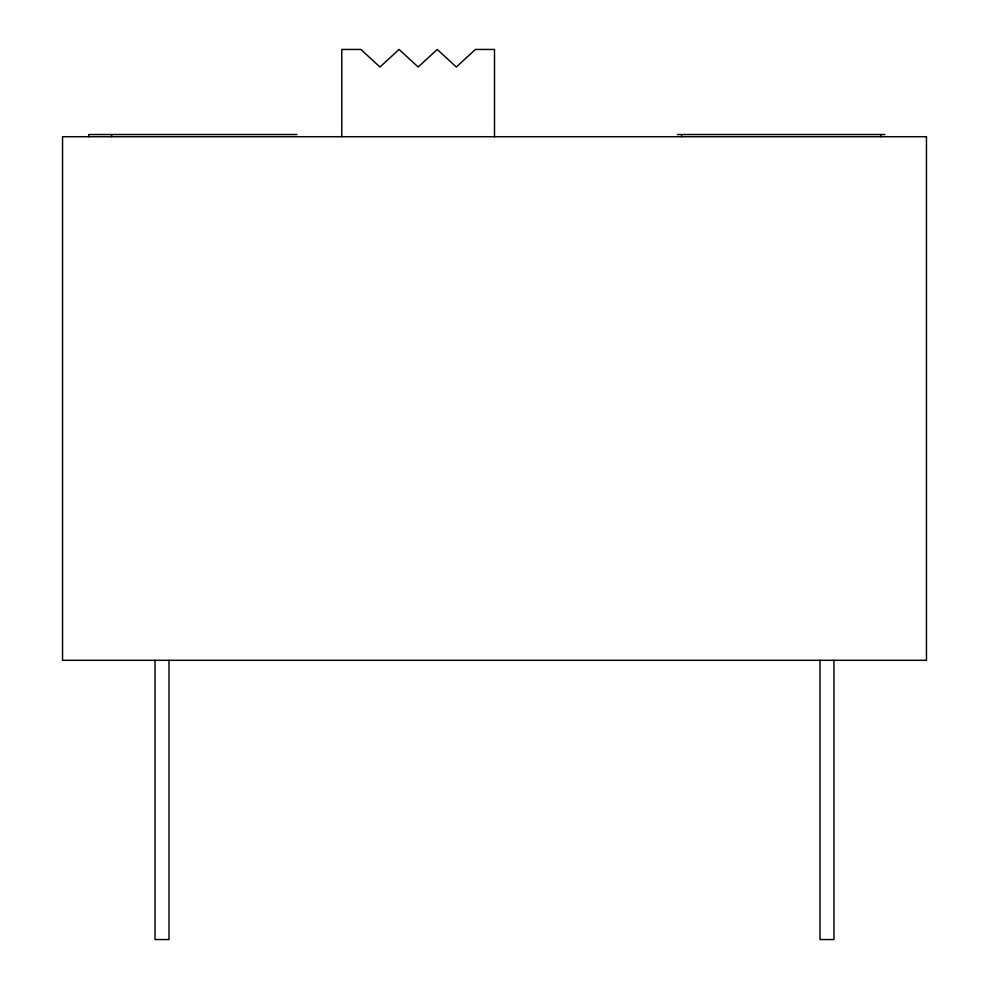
<?xml version="1.0" encoding="UTF-8"?>
<svg xmlns="http://www.w3.org/2000/svg" width="989" height="989" viewBox="0 0 989 989"><rect width="100%" height="100%" fill="white"/><g stroke="black" fill="none" stroke-linecap="round" stroke-linejoin="round"><path stroke-width="1.48" d="M296.947 134.529L88.713 134.529L88.713 136.717M677.465 134.529L884.895 134.529M880.754 134.529L880.754 136.717M833.962 660.306L833.962 939.55L819.992 939.55L819.992 660.306M681.619 134.529L681.619 136.717M494.5 136.828L494.5 49.45L475.412 49.45L456.325 67.005L437.237 49.45L418.149 67.005L399.049 49.45L379.961 67.005L360.874 49.45L341.786 49.45L341.786 136.717M169.008 660.306L169.008 939.55L155.038 939.55L155.038 660.306M111.584 134.529L111.584 136.717M926.458 136.717L62.542 136.717L62.542 660.306L926.458 660.306L926.458 136.717"/></g></svg>
